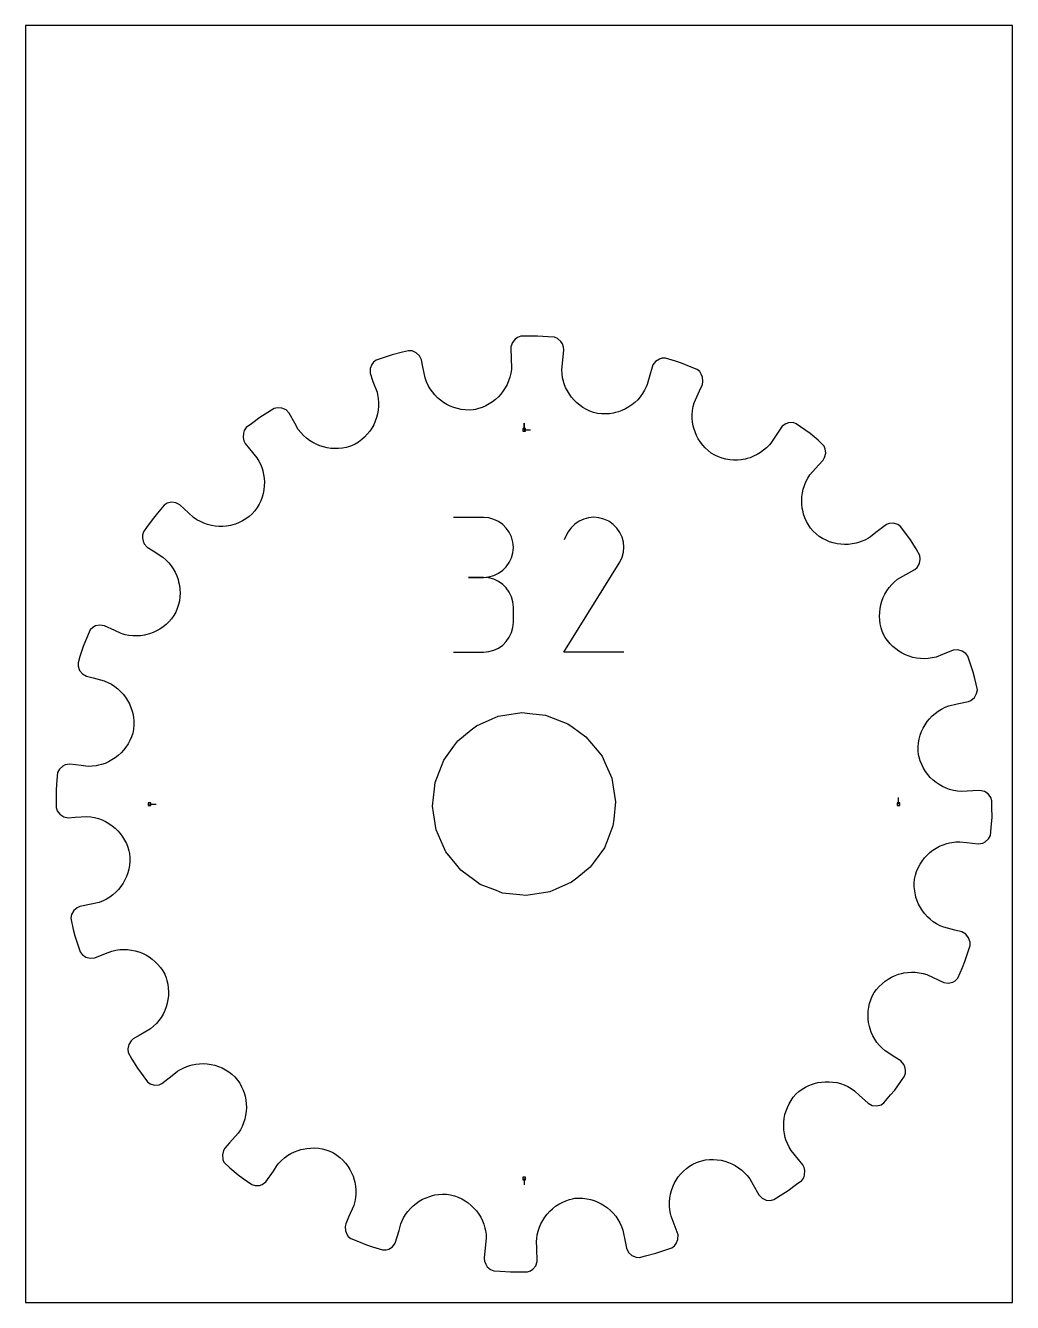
# Model space of a CAD drawing. Extents: x 0 to 216, y 0 to 279.
import ezdxf

# ---------------------------------------------------------------- set-up
doc = ezdxf.new("R2010")
doc.units = 0

msp = doc.modelspace()

# ---------------------------------------------------------------- linework, layer by layer
at = {"layer": 'annotation', "color": 1}
for p, q in [((109.051908, 190.959435), (109.051908, 192.388185)), ((109.051908, 190.959435), (109.051908, 192.388185)), ((109.051908, 192.388185), (109.051908, 190.959435)), ((109.051908, 190.959435), (110.480658, 190.959435)), ((100.167974, 171.760015), (93.619443, 171.760015)), ((101.345743, 171.654301), (100.167974, 171.760015)), ((102.453983, 171.349649), (101.345743, 171.654301)), ((103.474261, 170.864795), (102.453983, 171.349649)), ((104.388144, 170.218478), (103.474261, 170.864795)), ((121.087202, 170.932057), (120.156999, 170.290613)), ((122.103936, 171.400667), (121.087202, 170.932057)), ((123.182299, 171.689974), (122.103936, 171.400667)), ((124.297391, 171.793509), (123.182299, 171.689974)), ((125.424309, 171.704804), (124.297391, 171.793509)), ((126.538153, 171.417389), (125.424309, 171.704804)), ((127.61402, 170.924796), (126.538153, 171.417389)), ((128.576268, 170.241508), (127.61402, 170.924796)), ((127.61402, 170.924796), (127.61402, 170.924796)), ((105.177201, 169.429435), (104.388144, 170.218478)), ((105.822998, 168.516401), (105.177201, 169.429435)), ((106.307103, 167.498114), (105.822998, 168.516401)), ((118.655792, 168.5151), (117.795847, 166.865484)), ((119.338229, 169.482804), (118.655792, 168.5151)), ((120.156999, 170.290613), (119.338229, 169.482804)), ((129.380812, 169.421565), (128.576268, 170.241508)), ((130.020498, 168.490099), (129.380812, 169.421565)), ((130.488172, 167.472239), (130.020498, 168.490099)), ((106.611083, 166.393312), (106.307103, 167.498114)), ((106.716505, 165.220731), (106.611083, 166.393312)), ((106.611083, 164.042645), (106.716505, 165.220731)), ((106.716505, 165.220731), (106.716505, 165.220731)), ((130.77668, 166.393114), (130.488172, 167.472239)), ((130.878868, 165.277855), (130.77668, 166.393114)), ((130.787583, 164.151591), (130.878868, 165.277855)), ((105.822998, 161.912047), (106.307103, 162.933555)), ((106.307103, 162.933555), (106.611083, 164.042645)), ((129.995977, 161.966568), (130.495671, 163.039452)), ((130.495671, 163.039452), (130.787583, 164.151591)), ((102.453983, 159.073523), (103.474261, 159.558858)), ((103.474261, 159.558858), (104.388144, 160.206113)), ((104.388144, 160.206113), (105.177201, 160.996705)), ((105.177201, 160.996705), (105.822998, 161.912047)), ((117.777353, 142.30433), (129.879468, 161.787182)), ((129.879468, 161.787182), (129.893936, 161.805084)), ((129.879468, 161.787182), (129.879468, 161.787182)), ((129.893936, 161.805084), (129.90781, 161.823139)), ((129.90781, 161.823139), (129.921181, 161.841498)), ((129.921181, 161.841498), (129.934142, 161.860313)), ((129.934142, 161.860313), (129.946783, 161.879738)), ((129.946783, 161.879738), (129.959196, 161.899923)), ((129.959196, 161.899923), (129.971471, 161.921022)), ((129.971471, 161.921022), (129.983701, 161.943186)), ((129.983701, 161.943186), (129.995977, 161.966568)), ((129.995977, 161.966568), (129.995977, 161.966568)), ((100.167974, 158.662953), (96.889085, 158.662953)), ((96.889085, 158.662953), (100.167974, 158.662953)), ((100.167974, 158.662953), (101.345743, 158.768693)), ((101.345743, 158.557238), (100.167974, 158.662953)), ((100.167974, 158.662953), (100.167974, 158.662953)), ((101.345743, 158.768693), (102.453983, 159.073523)), ((102.453983, 158.252586), (101.345743, 158.557238)), ((103.474261, 157.767733), (102.453983, 158.252586)), ((104.388144, 157.121416), (103.474261, 157.767733)), ((105.177201, 156.332372), (104.388144, 157.121416)), ((105.822998, 155.419338), (105.177201, 156.332372)), ((106.307103, 154.401052), (105.822998, 155.419338)), ((106.611083, 153.29625), (106.307103, 154.401052)), ((106.716505, 152.123668), (106.611083, 153.29625)), ((106.716505, 148.844779), (106.716505, 152.123668)), ((106.716505, 152.123668), (106.716505, 152.123668)), ((106.611083, 147.671711), (106.716505, 148.844779)), ((105.177201, 144.635314), (105.822998, 145.548287)), ((105.822998, 145.548287), (106.307103, 146.56665)), ((106.307103, 146.56665), (106.611083, 147.671711)), ((101.345743, 142.411148), (102.453983, 142.715648)), ((102.453983, 142.715648), (103.474261, 143.200304)), ((103.474261, 143.200304), (104.388144, 143.846423)), ((104.388144, 143.846423), (105.177201, 144.635314)), ((93.619443, 142.305495), (100.167974, 142.305495)), ((100.167974, 142.305495), (101.345743, 142.411148)), ((100.167974, 142.305495), (100.167974, 142.305495)), ((130.874416, 142.30433), (117.777353, 142.30433)), ((27.144382, 109.051908), (28.573132, 109.051908)), ((190.959435, 109.051908), (190.959435, 110.480658)), ((109.051908, 27.144382), (109.051908, 25.715632))]:
    msp.add_line(p, q, dxfattribs=at)
at = {"layer": 'boundary', "color": 5}
for p, q in [((106.493787, 210.059867), (106.154411, 209.134298)), ((107.119128, 210.800409), (106.493787, 210.059867)), ((107.604493, 211.173586), (107.119128, 210.800409)), ((108.316122, 211.397854), (107.604493, 211.173586)), ((110.614113, 211.4218), (108.316122, 211.397854)), ((112.007266, 211.436317), (110.614113, 211.4218)), ((114.300054, 211.279825), (112.007266, 211.436317)), ((115.690053, 211.184952), (114.300054, 211.279825)), ((116.387554, 210.920202), (115.690053, 211.184952)), ((117.131107, 210.276567), (116.387554, 210.920202)), ((117.432242, 209.74404), (117.131107, 210.276567)), ((117.677189, 209.044874), (117.432242, 209.74404)), ((80.224227, 207.338126), (78.046094, 206.605562)), ((82.452976, 207.898116), (80.224227, 207.338126)), ((83.804152, 208.237609), (82.452976, 207.898116)), ((84.549344, 208.200872), (83.804152, 208.237609)), ((85.455806, 207.818905), (84.549344, 208.200872)), ((86.179901, 207.154709), (85.455806, 207.818905)), ((86.645235, 206.25765), (86.179901, 207.154709)), ((106.154411, 209.134298), (106.22769, 206.24578)), ((117.305355, 204.071623), (117.596877, 206.906667)), ((117.596877, 206.906667), (117.780093, 208.424134)), ((117.780093, 208.424134), (117.677189, 209.044874)), ((75.405743, 204.325459), (75.369003, 203.340384)), ((75.771828, 205.223074), (75.405743, 204.325459)), ((76.118312, 205.728022), (75.771828, 205.223074)), ((76.725604, 206.161447), (76.118312, 205.728022)), ((78.046094, 206.605562), (76.725604, 206.161447)), ((86.93989, 204.757845), (86.645235, 206.25765)), ((87.42592, 202.283934), (86.93989, 204.757845)), ((106.273539, 204.174707), (106.148215, 203.312614)), ((106.22769, 206.24578), (106.323076, 204.720204)), ((106.323076, 204.720204), (106.273539, 204.174707)), ((117.362053, 203.198886), (117.305355, 204.071623)), ((137.223297, 205.131171), (136.400492, 202.361504)), ((137.832054, 205.906495), (137.223297, 205.131171)), ((138.655942, 206.41799), (137.832054, 205.906495)), ((139.232808, 206.622774), (138.655942, 206.41799)), ((139.978733, 206.61607), (139.232808, 206.622774)), ((142.171707, 205.928763), (139.978733, 206.61607)), ((143.501194, 205.512085), (142.171707, 205.928763)), ((145.633445, 204.654799), (143.501194, 205.512085)), ((146.926119, 204.135072), (145.633445, 204.654799)), ((147.507544, 203.667504), (146.926119, 204.135072)), ((75.369003, 203.340384), (75.966206, 201.539226)), ((75.966206, 201.539226), (76.893435, 199.194721)), ((87.724566, 201.455901), (87.42592, 202.283934)), ((88.089232, 200.668622), (87.724566, 201.455901)), ((105.684851, 201.664503), (105.353247, 200.885803)), ((105.950936, 202.474713), (105.684851, 201.664503)), ((106.148215, 203.312614), (105.950936, 202.474713)), ((117.492627, 202.345402), (117.362053, 203.198886)), ((117.601724, 201.822147), (117.492627, 202.345402)), ((117.846497, 201.007576), (117.601724, 201.822147)), ((136.400492, 202.361504), (136.019756, 200.881051)), ((147.824134, 203.143583), (147.507544, 203.667504)), ((148.089806, 202.462377), (147.824134, 203.143583)), ((148.060645, 200.863343), (148.154525, 201.485483)), ((148.154525, 201.485483), (148.089806, 202.462377)), ((76.893435, 199.194721), (77.015002, 198.660583)), ((77.015002, 198.660583), (77.162037, 197.801885)), ((88.515598, 199.923697), (88.089232, 200.668622)), ((89.000158, 199.224561), (88.515598, 199.923697)), ((89.538986, 198.573365), (89.000158, 199.224561)), ((90.12785, 197.972416), (89.538986, 198.573365)), ((103.994987, 198.771334), (103.431738, 198.152535)), ((104.505149, 199.435677), (103.994987, 198.771334)), ((104.959044, 200.141872), (104.505149, 199.435677)), ((105.353247, 200.885803), (104.959044, 200.141872)), ((118.157486, 200.221479), (117.846497, 201.007576)), ((118.532056, 199.468344), (118.157486, 200.221479)), ((118.967004, 198.750674), (118.532056, 199.468344)), ((119.4599, 198.073614), (118.967004, 198.750674)), ((134.971812, 198.860368), (134.468419, 198.172064)), ((135.41845, 199.596403), (134.971812, 198.860368)), ((135.80411, 200.377545), (135.41845, 199.596403)), ((136.019756, 200.881051), (135.80411, 200.377545)), ((146.26396, 196.870339), (147.417397, 199.476665)), ((147.417397, 199.476665), (148.060645, 200.863343)), ((54.389967, 195.58113), (52.443101, 194.360045)), ((55.109992, 195.77677), (54.389967, 195.58113)), ((56.089866, 195.693421), (55.109992, 195.77677)), ((56.983635, 195.285447), (56.089866, 195.693421)), ((77.230596, 196.091322), (77.15587, 195.248064)), ((77.162037, 197.801885), (77.233203, 196.944066)), ((77.233203, 196.944066), (77.230596, 196.091322)), ((90.763228, 197.424411), (90.12785, 197.972416)), ((91.441083, 196.932293), (90.763228, 197.424411)), ((92.15788, 196.498775), (91.441083, 196.932293)), ((92.909261, 196.125478), (92.15788, 196.498775)), ((93.691575, 195.815903), (92.909261, 196.125478)), ((94.501037, 195.572138), (93.691575, 195.815903)), ((99.106529, 195.581938), (98.467962, 195.420097)), ((99.924542, 195.85697), (99.106529, 195.581938)), ((100.707756, 196.197979), (99.924542, 195.85697)), ((101.453101, 196.601504), (100.707756, 196.197979)), ((102.157592, 197.063953), (101.453101, 196.601504)), ((102.818294, 197.582263), (102.157592, 197.063953)), ((103.431738, 198.152535), (102.818294, 197.582263)), ((120.007099, 197.43914), (119.4599, 198.073614)), ((120.606576, 196.852169), (120.007099, 197.43914)), ((121.255047, 196.316021), (120.606576, 196.852169)), ((121.949462, 195.833881), (121.255047, 196.316021)), ((122.687233, 195.410206), (121.949462, 195.833881)), ((131.967479, 195.942927), (131.240424, 195.528255)), ((132.657804, 196.417022), (131.967479, 195.942927)), ((133.307463, 196.948127), (132.657804, 196.417022)), ((133.912328, 197.533936), (133.307463, 196.948127)), ((134.468419, 198.172064), (133.912328, 197.533936)), ((145.908581, 195.170673), (146.048132, 196.022752)), ((146.048132, 196.022752), (146.26396, 196.870339)), ((51.262817, 193.619764), (49.417792, 192.249637)), ((52.443101, 194.360045), (51.262817, 193.619764)), ((57.703574, 194.576059), (56.983635, 195.285447)), ((58.930382, 192.373318), (57.703574, 194.576059)), ((76.517579, 192.817808), (76.173207, 192.054988)), ((76.797535, 193.60701), (76.517579, 192.817808)), ((77.011027, 194.418489), (76.797535, 193.60701)), ((77.15587, 195.248064), (77.011027, 194.418489)), ((95.333662, 195.397105), (94.501037, 195.572138)), ((96.18587, 195.293528), (95.333662, 195.397105)), ((97.053169, 195.263094), (96.18587, 195.293528)), ((97.931842, 195.308602), (97.053169, 195.263094)), ((98.467962, 195.420097), (97.931842, 195.308602)), ((123.465423, 195.04811), (122.687233, 195.410206)), ((124.281137, 194.751484), (123.465423, 195.04811)), ((125.131199, 194.523565), (124.281137, 194.751484)), ((126.005058, 194.427176), (125.131199, 194.523565)), ((126.872354, 194.408158), (126.005058, 194.427176)), ((127.728247, 194.463069), (126.872354, 194.408158)), ((128.569029, 194.590141), (127.728247, 194.463069)), ((129.08059, 194.71268), (128.569029, 194.590141)), ((129.6922, 194.886665), (129.08059, 194.71268)), ((130.48067, 195.175374), (129.6922, 194.886665)), ((131.240424, 195.528255), (130.48067, 195.175374)), ((145.843781, 194.31874), (145.908581, 195.170673)), ((145.852038, 193.471107), (145.843781, 194.31874)), ((145.931485, 192.631652), (145.852038, 193.471107)), ((47.682112, 190.232182), (47.61136, 189.265338)), ((47.85525, 190.819445), (47.682112, 190.232182)), ((48.299248, 191.418999), (47.85525, 190.819445)), ((49.417792, 192.249637), (48.299248, 191.418999)), ((59.674132, 191.03791), (58.930382, 192.373318)), ((60.214079, 190.342969), (59.674132, 191.03791)), ((60.804286, 189.706601), (60.214079, 190.342969)), ((75.297759, 190.625987), (74.770722, 189.968257)), ((75.766052, 191.322912), (75.297759, 190.625987)), ((76.173207, 192.054988), (75.766052, 191.322912)), ((146.08059, 191.805015), (145.931485, 192.631652)), ((146.200151, 191.296406), (146.08059, 191.805015)), ((146.459647, 190.500415), (146.200151, 191.296406)), ((146.784344, 189.728123), (146.459647, 190.500415)), ((165.534646, 191.723339), (163.896118, 189.34332)), ((166.353289, 192.272735), (165.534646, 191.723339)), ((166.923699, 192.494306), (166.353289, 192.272735)), ((167.906655, 192.520868), (166.923699, 192.494306)), ((168.614142, 192.284138), (167.906655, 192.520868)), ((170.487326, 190.952744), (168.614142, 192.284138)), ((171.622941, 190.145588), (170.487326, 190.952744)), ((173.385874, 188.671278), (171.622941, 190.145588)), ((47.61136, 189.265338), (47.782866, 188.544631)), ((47.782866, 188.544631), (48.031551, 187.96665)), ((48.031551, 187.96665), (49.005386, 186.78855)), ((61.43959, 189.130487), (60.804286, 189.706601)), ((62.116419, 188.615049), (61.43959, 189.130487)), ((62.830319, 188.161894), (62.116419, 188.615049)), ((63.575996, 187.772464), (62.830319, 188.161894)), ((64.349559, 187.447972), (63.575996, 187.772464)), ((65.146261, 187.189493), (64.349559, 187.447972)), ((70.684865, 187.245315), (70.165423, 187.09639)), ((71.309972, 187.454562), (70.684865, 187.245315)), ((72.109719, 187.81545), (71.309972, 187.454562)), ((72.853895, 188.273526), (72.109719, 187.81545)), ((73.546882, 188.787748), (72.853895, 188.273526)), ((74.186622, 189.354007), (73.546882, 188.787748)), ((74.770722, 189.968257), (74.186622, 189.354007)), ((147.172794, 188.984145), (146.784344, 189.728123)), ((147.624015, 188.274311), (147.172794, 188.984145)), ((148.135382, 187.60085), (147.624015, 188.274311)), ((148.706239, 186.970191), (148.135382, 187.60085)), ((162.716008, 187.640966), (162.107858, 187.017282)), ((163.076547, 188.05299), (162.716008, 187.640966)), ((163.896118, 189.34332), (163.076547, 188.05299)), ((174.708998, 187.388915), (173.385874, 188.671278)), ((174.947615, 186.791971), (174.708998, 187.388915)), ((49.005386, 186.78855), (50.611716, 184.845287)), ((50.611716, 184.845287), (51.062288, 184.089799)), ((65.962164, 186.998192), (65.146261, 187.189493)), ((66.79205, 186.875624), (65.962164, 186.998192)), ((67.631921, 186.82283), (66.79205, 186.875624)), ((68.477194, 186.841175), (67.631921, 186.82283)), ((69.323213, 186.931912), (68.477194, 186.841175)), ((70.165423, 187.09639), (69.323213, 186.931912)), ((149.334271, 186.385111), (148.706239, 186.970191)), ((150.018275, 185.850843), (149.334271, 186.385111)), ((150.756308, 185.371492), (150.018275, 185.850843)), ((151.558063, 185.010226), (150.756308, 185.371492)), ((152.37652, 184.723508), (151.558063, 185.010226)), ((153.207592, 184.511286), (152.37652, 184.723508)), ((154.04656, 184.372344), (153.207592, 184.511286)), ((157.390912, 184.528789), (156.565679, 184.384857)), ((157.895359, 184.660904), (157.390912, 184.528789)), ((158.499824, 184.846544), (157.895359, 184.660904)), ((159.281884, 185.151023), (158.499824, 184.846544)), ((160.038135, 185.521239), (159.281884, 185.151023)), ((160.764291, 185.956384), (160.038135, 185.521239)), ((161.455689, 186.455298), (160.764291, 185.956384)), ((162.107858, 187.017282), (161.455689, 186.455298)), ((174.522765, 184.315602), (174.80409, 184.877941)), ((174.80409, 184.877941), (175.044507, 185.827122)), ((175.044507, 185.827122), (174.947615, 186.791971)), ((51.062288, 184.089799), (51.440379, 183.308875)), ((51.440379, 183.308875), (51.746197, 182.50704)), ((51.746197, 182.50704), (51.891815, 181.997834)), ((51.891815, 181.997834), (52.081116, 181.172846)), ((154.889092, 184.305998), (154.04656, 184.372344)), ((155.730328, 184.310351), (154.889092, 184.305998)), ((156.565679, 184.384857), (155.730328, 184.310351)), ((171.580173, 181.073172), (173.482504, 183.195532)), ((173.482504, 183.195532), (174.522765, 184.315602)), ((52.081116, 181.172846), (52.199348, 180.339259)), ((52.199348, 180.339259), (52.247343, 179.501377)), ((52.247343, 179.501377), (52.224968, 178.664334)), ((170.39194, 178.776103), (170.71701, 179.566507)), ((170.71701, 179.566507), (171.11306, 180.33383)), ((171.11306, 180.33383), (171.580173, 181.073172)), ((51.741946, 176.202962), (51.444095, 175.414421)), ((51.97206, 177.010393), (51.741946, 176.202962)), ((52.133141, 177.832437), (51.97206, 177.010393)), ((52.224968, 178.664334), (52.133141, 177.832437)), ((169.797193, 175.47552), (169.840368, 176.312182)), ((169.840368, 176.312182), (169.95371, 177.144182)), ((169.95371, 177.144182), (170.137583, 177.967222)), ((170.137583, 177.967222), (170.39194, 178.776103)), ((30.326337, 174.454649), (28.852027, 172.691716)), ((30.950468, 174.863197), (30.326337, 174.454649)), ((31.907935, 175.086862), (30.950468, 174.863197)), ((32.884959, 174.974642), (31.907935, 175.086862)), ((33.788215, 174.522765), (32.884959, 174.974642)), ((35.635758, 172.806865), (33.788215, 174.522765)), ((50.644786, 173.913653), (50.144629, 173.210423)), ((51.078136, 174.64983), (50.644786, 173.913653)), ((51.444095, 175.414421), (51.078136, 174.64983)), ((169.82389, 174.638908), (169.797193, 175.47552)), ((169.92039, 173.806953), (169.82389, 174.638908)), ((170.086633, 172.984542), (169.92039, 173.806953)), ((27.958229, 171.622941), (26.626834, 169.749757)), ((28.852027, 172.691716), (27.958229, 171.622941)), ((36.755828, 171.766603), (35.635758, 172.806865)), ((37.483951, 171.272658), (36.755828, 171.766603)), ((38.241798, 170.849803), (37.483951, 171.272658)), ((39.024753, 170.497968), (38.241798, 170.849803)), ((39.827445, 170.217047), (39.024753, 170.497968)), ((46.717461, 170.627046), (45.927517, 170.322323)), ((47.484298, 171.000698), (46.717461, 170.627046)), ((48.223306, 171.44316), (47.484298, 171.000698)), ((48.92924, 171.954407), (48.223306, 171.44316)), ((49.578129, 172.54482), (48.92924, 171.954407)), ((50.144629, 173.210423), (49.578129, 172.54482)), ((170.217152, 172.477525), (170.086633, 172.984542)), ((170.495802, 171.679431), (170.217152, 172.477525)), ((170.843532, 170.902931), (170.495802, 171.679431)), ((171.259943, 170.152032), (170.843532, 170.902931)), ((188.895032, 170.471716), (188.31705, 170.223031)), ((189.876155, 170.526669), (188.895032, 170.471716)), ((190.819445, 170.248567), (189.876155, 170.526669)), ((25.819678, 168.614142), (25.582949, 167.906655)), ((25.582949, 167.906655), (25.599486, 167.294698)), ((26.626834, 169.749757), (25.819678, 168.614142)), ((40.646533, 170.006509), (39.827445, 170.217047)), ((41.476092, 169.866621), (40.646533, 170.006509)), ((42.312118, 169.797065), (41.476092, 169.866621)), ((43.14983, 169.797405), (42.312118, 169.797065)), ((43.984626, 169.867576), (43.14983, 169.797405)), ((44.811897, 170.007507), (43.984626, 169.867576)), ((45.318913, 170.138025), (44.811897, 170.007507)), ((45.927517, 170.322323), (45.318913, 170.138025)), ((171.745375, 169.432641), (171.259943, 170.152032)), ((172.299203, 168.748902), (171.745375, 169.432641)), ((172.949963, 168.157497), (172.299203, 168.748902)), ((173.640049, 167.632079), (172.949963, 168.157497)), ((186.023387, 168.465936), (184.845287, 167.492101)), ((188.31705, 170.223031), (186.023387, 168.465936)), ((191.419, 169.804569), (190.819445, 170.248567)), ((192.789126, 167.959544), (191.419, 169.804569)), ((193.619764, 166.841), (192.789126, 167.959544)), ((25.599486, 167.294698), (25.743838, 166.577889)), ((25.743838, 166.577889), (25.965408, 166.007478)), ((25.965408, 166.007478), (26.632114, 165.247991)), ((26.632114, 165.247991), (27.922443, 164.42842)), ((174.364959, 167.17359), (173.640049, 167.632079)), ((175.119719, 166.781706), (174.364959, 167.17359)), ((175.900526, 166.458511), (175.119719, 166.781706)), ((176.701825, 166.202464), (175.900526, 166.458511)), ((177.519372, 166.015127), (176.701825, 166.202464)), ((178.348833, 165.897355), (177.519372, 166.015127)), ((179.184749, 165.848324), (178.348833, 165.897355)), ((180.023652, 165.869919), (179.184749, 165.848324)), ((180.85985, 165.961457), (180.023652, 165.869919)), ((181.689129, 166.123722), (180.85985, 165.961457)), ((182.198335, 166.269339), (181.689129, 166.123722)), ((182.809677, 166.473045), (182.198335, 166.269339)), ((183.60362, 166.806141), (182.809677, 166.473045)), ((184.374944, 167.211589), (183.60362, 166.806141)), ((184.845287, 167.492101), (184.374944, 167.211589)), ((194.840849, 164.894134), (193.619764, 166.841)), ((195.654971, 163.44209), (194.840849, 164.894134)), ((27.922443, 164.42842), (30.050827, 163.076547)), ((30.050827, 163.076547), (30.71264, 162.497432)), ((30.71264, 162.497432), (31.313208, 161.871679)), ((195.539439, 161.676614), (195.745312, 162.623989)), ((195.745312, 162.623989), (195.654971, 163.44209)), ((31.313208, 161.871679), (31.851801, 161.203495)), ((31.851801, 161.203495), (32.32666, 160.498024)), ((32.32666, 160.498024), (32.737727, 159.759327)), ((32.737727, 159.759327), (33.083177, 158.992435)), ((190.775618, 158.225892), (193.240651, 159.656493)), ((193.240651, 159.656493), (194.576059, 160.400243)), ((194.576059, 160.400243), (195.017702, 160.848454)), ((195.017702, 160.848454), (195.539439, 161.676614)), ((33.083177, 158.992435), (33.362818, 158.201179)), ((33.362818, 158.201179), (33.494933, 157.696732)), ((33.494933, 157.696732), (33.664635, 156.877148)), ((33.664635, 156.877148), (33.765345, 156.045616)), ((188.935945, 156.40877), (189.489158, 157.059748)), ((189.489158, 157.059748), (190.102784, 157.666975)), ((190.102784, 157.666975), (190.775618, 158.225892)), ((33.756514, 154.364558), (33.644972, 153.524245)), ((33.796176, 155.206601), (33.756514, 154.364558)), ((33.765345, 156.045616), (33.796176, 155.206601)), ((187.350414, 153.453557), (187.649991, 154.235854)), ((187.649991, 154.235854), (188.014911, 154.992056)), ((188.014911, 154.992056), (188.444015, 155.717949)), ((188.444015, 155.717949), (188.935945, 156.40877)), ((32.868678, 151.058916), (32.433896, 150.296832)), ((33.201807, 151.866974), (32.868678, 151.058916)), ((33.460408, 152.690193), (33.201807, 151.866974)), ((33.644972, 153.524245), (33.460408, 152.690193)), ((186.829754, 150.152863), (186.855698, 150.994773)), ((186.855698, 150.994773), (186.951931, 151.828428)), ((186.951931, 151.828428), (187.11729, 152.649608)), ((187.11729, 152.649608), (187.350414, 153.453557)), ((16.241163, 148.211439), (15.277859, 148.016066)), ((17.240474, 148.060645), (16.241163, 148.211439)), ((30.740998, 148.350841), (30.083691, 147.817021)), ((31.354454, 148.943278), (30.740998, 148.350841)), ((31.920355, 149.592435), (31.354454, 148.943278)), ((32.433896, 150.296832), (31.920355, 149.592435)), ((186.875422, 149.307308), (186.829754, 150.152863)), ((186.993991, 148.462727), (186.875422, 149.307308)), ((187.186676, 147.623483), (186.993991, 148.462727)), ((14.14522, 147.145567), (13.11146, 144.793868)), ((14.753939, 147.699476), (14.14522, 147.145567)), ((15.277859, 148.016066), (14.753939, 147.699476)), ((19.527782, 146.999615), (17.240474, 148.060645)), ((20.91446, 146.356367), (19.527782, 146.999615)), ((21.759694, 146.111535), (20.91446, 146.356367)), ((22.611164, 145.943549), (21.759694, 146.111535)), ((23.464246, 145.850902), (22.611164, 145.943549)), ((24.314283, 145.832034), (23.464246, 145.850902)), ((25.157949, 145.885034), (24.314283, 145.832034)), ((25.990459, 146.008105), (25.157949, 145.885034)), ((26.499067, 146.127667), (25.990459, 146.008105)), ((27.107842, 146.298093), (26.499067, 146.127667)), ((27.894889, 146.582198), (27.107842, 146.298093)), ((28.656494, 146.930958), (27.894889, 146.582198)), ((29.387585, 147.3431), (28.656494, 146.930958)), ((30.083691, 147.817021), (29.387585, 147.3431)), ((187.335602, 147.104041), (187.186676, 147.623483)), ((187.650787, 146.28218), (187.335602, 147.104041)), ((188.087059, 145.51891), (187.650787, 146.28218)), ((188.581103, 144.806228), (188.087059, 145.51891)), ((12.591732, 143.501194), (11.904426, 141.308221)), ((13.11146, 144.793868), (12.591732, 143.501194)), ((189.128608, 144.145729), (188.581103, 144.806228)), ((189.725799, 143.54023), (189.128608, 144.145729)), ((190.368189, 142.991429), (189.725799, 143.54023)), ((191.051223, 142.50029), (190.368189, 142.991429)), ((191.771059, 142.069681), (191.051223, 142.50029)), ((202.960579, 142.699741), (200.616074, 141.772513)), ((203.966868, 142.792666), (202.960579, 142.699741)), ((204.916951, 142.542044), (203.966868, 142.792666)), ((205.728022, 141.985505), (204.916951, 142.542044)), ((11.487747, 139.978734), (11.481042, 139.232808)), ((11.904426, 141.308221), (11.487747, 139.978734)), ((192.523326, 141.701214), (191.771059, 142.069681)), ((193.303555, 141.396587), (192.523326, 141.701214)), ((194.107555, 141.157325), (193.303555, 141.396587)), ((194.931371, 140.98634), (194.107555, 141.157325)), ((195.770446, 140.884618), (194.931371, 140.98634)), ((196.620602, 140.854422), (195.770446, 140.884618)), ((197.477615, 140.897321), (196.620602, 140.854422)), ((198.336763, 141.015115), (197.477615, 140.897321)), ((199.19472, 141.210382), (198.336763, 141.015115)), ((200.616074, 141.772513), (199.19472, 141.210382)), ((206.161447, 141.378212), (205.728022, 141.985505)), ((206.89401, 139.20008), (206.161447, 141.378212)), ((11.481042, 139.232808), (11.809977, 138.306217)), ((11.809977, 138.306217), (12.432149, 137.544593)), ((12.432149, 137.544593), (13.300322, 137.028512)), ((13.300322, 137.028512), (14.780775, 136.647776)), ((207.338126, 137.87959), (206.89401, 139.20008)), ((207.677619, 136.528414), (207.338126, 137.87959)), ((14.780775, 136.647776), (17.222766, 136.019756)), ((17.222766, 136.019756), (18.031522, 135.673375)), ((18.031522, 135.673375), (18.795922, 135.263902)), ((18.795922, 135.263902), (19.514762, 134.794733)), ((19.514762, 134.794733), (20.184552, 134.270592)), ((20.184552, 134.270592), (20.803485, 133.695131)), ((208.223744, 134.018406), (207.677619, 136.528414)), ((20.803485, 133.695131), (21.369214, 133.072441)), ((21.369214, 133.072441), (21.879327, 132.406431)), ((21.879327, 132.406431), (22.331586, 131.701365)), ((22.331586, 131.701365), (22.723471, 130.960979)), ((203.783739, 130.972552), (206.25765, 131.458581)), ((206.25765, 131.458581), (206.816131, 131.748284)), ((206.816131, 131.748284), (207.568217, 132.374714)), ((207.568217, 132.374714), (208.056706, 133.212345)), ((208.056706, 133.212345), (208.223744, 134.018406)), ((22.723471, 130.960979), (23.052707, 130.189483)), ((23.052707, 130.189483), (23.316847, 129.390723)), ((23.316847, 129.390723), (23.439386, 128.879162)), ((23.439386, 128.879162), (23.592786, 128.045585)), ((198.346548, 128.342575), (198.978779, 128.900289)), ((198.978779, 128.900289), (199.659821, 129.40533)), ((199.659821, 129.40533), (200.387464, 129.85366)), ((200.387464, 129.85366), (201.158757, 130.241614)), ((201.158757, 130.241614), (201.971409, 130.565179)), ((201.971409, 130.565179), (203.783739, 130.972552)), ((23.592786, 128.045585), (23.674933, 127.195395)), ((23.683819, 126.332403), (23.616632, 125.461021)), ((23.674933, 127.195395), (23.683819, 126.332403)), ((196.357881, 125.662342), (196.76867, 126.392193)), ((196.76867, 126.392193), (197.23867, 127.084745)), ((197.23867, 127.084745), (197.765581, 127.736155)), ((197.765581, 127.736155), (198.346548, 128.342575)), ((22.830277, 122.980946), (22.429844, 122.22792)), ((23.167662, 123.773299), (22.830277, 122.980946)), ((23.438357, 124.601977), (23.167662, 123.773299)), ((23.616632, 125.461021), (23.438357, 124.601977)), ((195.358012, 122.448505), (195.506075, 123.288521)), ((195.506075, 123.288521), (195.723898, 124.106726)), ((195.723898, 124.106726), (196.008635, 124.899286)), ((196.008635, 124.899286), (196.357881, 125.662342)), ((20.886218, 120.233361), (20.269674, 119.66643)), ((21.454006, 120.85133), (20.886218, 120.233361)), ((21.96977, 121.517141), (21.454006, 120.85133)), ((22.429844, 122.22792), (21.96977, 121.517141)), ((195.28027, 120.719009), (195.282041, 121.590601)), ((195.376196, 119.846953), (195.28027, 120.719009)), ((195.282041, 121.590601), (195.358012, 122.448505)), ((8.682621, 117.614804), (8.150093, 117.313669)), ((9.679682, 117.780093), (8.682621, 117.614804)), ((12.182727, 117.47788), (9.679682, 117.780093)), ((13.700195, 117.294664), (12.182727, 117.47788)), ((15.441193, 117.426487), (14.579824, 117.32299)), ((15.964448, 117.535584), (15.441193, 117.426487)), ((16.589114, 117.694109), (15.964448, 117.535584)), ((17.392938, 117.963874), (16.589114, 117.694109)), ((18.166595, 118.298861), (17.392938, 117.963874)), ((18.906344, 118.696219), (18.166595, 118.298861)), ((19.608687, 119.153038), (18.906344, 118.696219)), ((20.269674, 119.66643), (19.608687, 119.153038)), ((195.487691, 119.310833), (195.376196, 119.846953)), ((195.737397, 118.4801), (195.487691, 119.310833)), ((196.054203, 117.683067), (195.737397, 118.4801)), ((196.435134, 116.922646), (196.054203, 117.683067)), ((7.01879, 115.953312), (6.762373, 113.397265)), ((7.426542, 116.668194), (7.01879, 115.953312)), ((8.150093, 117.313669), (7.426542, 116.668194)), ((14.579824, 117.32299), (13.700195, 117.294664)), ((196.875929, 116.202169), (196.435134, 116.922646)), ((197.374097, 115.524049), (196.875929, 116.202169)), ((197.92563, 114.892075), (197.374097, 115.524049)), ((198.526812, 114.309198), (197.92563, 114.892075)), ((6.762373, 113.397265), (6.6675, 112.007266)), ((6.6675, 112.007266), (6.691446, 109.709275)), ((199.174671, 113.778325), (198.526812, 114.309198)), ((199.866204, 113.302324), (199.174671, 113.778325)), ((200.596582, 112.884894), (199.866204, 113.302324)), ((201.362871, 112.529005), (200.596582, 112.884894)), ((202.162041, 112.237458), (201.362871, 112.529005)), ((202.990462, 112.013372), (202.162041, 112.237458)), ((203.844, 111.86031), (202.990462, 112.013372)), ((204.720204, 111.78074), (203.844, 111.86031)), ((207.236624, 111.938078), (204.720204, 111.78074)), ((208.762199, 112.033464), (207.236624, 111.938078)), ((209.74807, 111.810752), (208.762199, 112.033464)), ((210.574172, 111.278941), (209.74807, 111.810752)), ((6.691446, 109.709275), (6.705963, 108.316122)), ((211.173586, 110.499323), (210.574172, 111.278941)), ((211.397854, 109.787695), (211.173586, 110.499323)), ((211.412371, 108.394542), (211.397854, 109.787695)), ((6.705963, 108.316122), (6.930231, 107.604494)), ((6.930231, 107.604494), (7.529645, 106.824876)), ((7.529645, 106.824876), (8.355746, 106.293065)), ((8.355746, 106.293065), (9.341617, 106.070352)), ((10.867193, 106.165738), (13.383613, 106.323076)), ((13.383613, 106.323076), (14.259817, 106.243507)), ((14.259817, 106.243507), (15.113355, 106.090445)), ((211.436317, 106.096551), (211.412371, 108.394542)), ((9.341617, 106.070352), (10.867193, 106.165738)), ((15.113355, 106.090445), (15.941776, 105.866359)), ((15.941776, 105.866359), (16.740946, 105.574812)), ((16.740946, 105.574812), (17.507235, 105.218923)), ((17.507235, 105.218923), (18.237612, 104.801492)), ((18.237612, 104.801492), (18.929146, 104.325491)), ((18.929146, 104.325491), (19.577005, 103.794619)), ((19.577005, 103.794619), (20.178187, 103.211741)), ((211.085027, 102.150505), (211.341444, 104.706551)), ((211.341444, 104.706551), (211.436317, 106.096551)), ((20.178187, 103.211741), (20.72972, 102.579768)), ((20.72972, 102.579768), (21.227888, 101.901648)), ((21.227888, 101.901648), (21.668683, 101.18117)), ((21.668683, 101.18117), (22.049613, 100.42075)), ((202.139369, 100.568233), (202.662624, 100.67733)), ((202.662624, 100.67733), (203.523993, 100.780827)), ((203.523993, 100.780827), (204.403622, 100.809153)), ((204.403622, 100.809153), (205.92109, 100.625937)), ((205.92109, 100.625937), (208.424135, 100.323724)), ((209.421196, 100.489013), (209.953723, 100.790148)), ((209.953723, 100.790148), (210.677274, 101.435623)), ((210.677274, 101.435623), (211.085027, 102.150505)), ((22.049613, 100.42075), (22.36642, 99.623717)), ((22.36642, 99.623717), (22.616126, 98.792984)), ((22.616126, 98.792984), (22.727621, 98.256864)), ((22.727621, 98.256864), (22.823547, 97.384808)), ((196.64981, 97.252487), (197.217599, 97.870456)), ((197.217599, 97.870456), (197.834143, 98.437387)), ((197.834143, 98.437387), (198.49513, 98.950778)), ((198.49513, 98.950778), (199.197473, 99.407598)), ((199.197473, 99.407598), (199.937222, 99.804956)), ((199.937222, 99.804956), (200.710878, 100.139943)), ((200.710878, 100.139943), (201.514702, 100.409708)), ((201.514702, 100.409708), (202.139369, 100.568233)), ((208.424135, 100.323724), (209.421196, 100.489013)), ((22.745805, 95.655312), (22.597742, 94.815296)), ((22.821776, 96.513216), (22.745805, 95.655312)), ((22.823547, 97.384808), (22.821776, 96.513216)), ((194.936155, 94.330517), (195.27354, 95.12287)), ((195.27354, 95.12287), (195.673973, 95.875897)), ((195.673973, 95.875897), (196.134047, 96.586675)), ((196.134047, 96.586675), (196.64981, 97.252487)), ((21.745936, 92.441474), (21.335147, 91.711624)), ((22.095182, 93.20453), (21.745936, 92.441474)), ((22.379918, 93.997091), (22.095182, 93.20453)), ((22.597742, 94.815296), (22.379918, 93.997091)), ((194.419998, 91.771414), (194.487185, 92.642796)), ((194.487185, 92.642796), (194.66546, 93.50184)), ((194.66546, 93.50184), (194.936155, 94.330517)), ((19.757269, 89.761241), (19.125038, 89.203528)), ((20.338236, 90.367661), (19.757269, 89.761241)), ((20.865147, 91.019071), (20.338236, 90.367661)), ((21.335147, 91.711624), (20.865147, 91.019071)), ((194.428883, 90.908422), (194.419998, 91.771414)), ((194.51103, 90.058232), (194.428883, 90.908422)), ((194.66443, 89.224655), (194.51103, 90.058232)), ((11.846168, 86.645235), (11.287686, 86.355533)), ((14.320078, 87.131265), (11.846168, 86.645235)), ((16.132408, 87.538638), (14.320078, 87.131265)), ((16.945059, 87.862202), (16.132408, 87.538638)), ((17.716353, 88.250156), (16.945059, 87.862202)), ((18.443996, 88.698486), (17.716353, 88.250156)), ((19.125038, 89.203528), (18.443996, 88.698486)), ((194.78697, 88.713094), (194.66443, 89.224655)), ((195.05111, 87.914333), (194.78697, 88.713094)), ((195.380346, 87.142838), (195.05111, 87.914333)), ((195.772231, 86.402452), (195.380346, 87.142838)), ((10.047111, 84.891471), (9.880073, 84.085411)), ((9.880073, 84.085411), (10.426198, 81.575403)), ((10.5356, 85.729102), (10.047111, 84.891471)), ((11.287686, 86.355533), (10.5356, 85.729102)), ((196.224489, 85.697385), (195.772231, 86.402452)), ((196.734603, 85.031376), (196.224489, 85.697385)), ((197.300332, 84.408686), (196.734603, 85.031376)), ((197.919265, 83.833225), (197.300332, 84.408686)), ((198.589055, 83.309084), (197.919265, 83.833225)), ((10.426198, 81.575403), (10.765691, 80.224227)), ((199.307895, 82.839915), (198.589055, 83.309084)), ((200.072294, 82.430442), (199.307895, 82.839915)), ((200.881051, 82.08406), (200.072294, 82.430442)), ((203.323042, 81.456041), (200.881051, 82.08406)), ((204.803495, 81.075305), (203.323042, 81.456041)), ((205.671668, 80.559224), (204.803495, 81.075305)), ((10.765691, 80.224227), (11.209806, 78.903737)), ((11.209806, 78.903737), (11.942369, 76.725604)), ((206.29384, 79.797599), (205.671668, 80.559224)), ((206.622774, 78.871009), (206.29384, 79.797599)), ((206.61607, 78.125083), (206.622774, 78.871009)), ((11.942369, 76.725604), (12.375795, 76.118312)), ((12.375795, 76.118312), (13.186866, 75.561773)), ((13.186866, 75.561773), (14.136949, 75.311151)), ((15.143238, 75.404075), (17.487743, 76.331304)), ((17.487743, 76.331304), (18.909097, 76.893435)), ((18.909097, 76.893435), (19.767054, 77.088701)), ((19.767054, 77.088701), (20.626202, 77.206496)), ((20.626202, 77.206496), (21.483215, 77.249395)), ((21.483215, 77.249395), (22.333371, 77.219199)), ((22.333371, 77.219199), (23.172446, 77.117477)), ((23.172446, 77.117477), (23.996262, 76.946492)), ((23.996262, 76.946492), (24.800262, 76.70723)), ((24.800262, 76.70723), (25.580491, 76.402603)), ((25.580491, 76.402603), (26.332758, 76.034136)), ((26.332758, 76.034136), (27.052594, 75.603526)), ((27.052594, 75.603526), (27.735628, 75.112388)), ((205.512085, 74.602622), (206.199391, 76.795596)), ((206.199391, 76.795596), (206.61607, 78.125083)), ((14.136949, 75.311151), (15.143238, 75.404075)), ((27.735628, 75.112388), (28.378017, 74.563587)), ((28.378017, 74.563587), (28.975209, 73.958088)), ((28.975209, 73.958088), (29.522714, 73.297589)), ((29.522714, 73.297589), (30.016758, 72.584907)), ((203.958597, 70.95825), (204.992357, 73.309948)), ((204.992357, 73.309948), (205.512085, 74.602622)), ((30.016758, 72.584907), (30.45303, 71.821637)), ((30.45303, 71.821637), (30.768215, 70.999776)), ((30.768215, 70.999776), (30.917141, 70.480334)), ((30.917141, 70.480334), (31.109826, 69.64109)), ((187.362819, 69.752976), (188.020126, 70.286796)), ((188.020126, 70.286796), (188.716232, 70.760717)), ((188.716232, 70.760717), (189.447323, 71.172859)), ((189.447323, 71.172859), (190.208928, 71.521619)), ((190.208928, 71.521619), (190.995974, 71.805723)), ((190.995974, 71.805723), (191.60475, 71.97615)), ((191.60475, 71.97615), (192.113358, 72.095712)), ((192.113358, 72.095712), (192.945868, 72.218783)), ((192.945868, 72.218783), (193.789533, 72.271783)), ((193.789533, 72.271783), (194.639571, 72.252914)), ((194.639571, 72.252914), (195.492653, 72.160268)), ((195.492653, 72.160268), (196.344123, 71.992281)), ((196.344123, 71.992281), (197.189357, 71.747449)), ((197.189357, 71.747449), (198.576034, 71.104202)), ((198.576034, 71.104202), (200.863343, 70.043172)), ((200.863343, 70.043172), (201.862654, 69.892377)), ((201.862654, 69.892377), (202.825957, 70.087751)), ((202.825957, 70.087751), (203.349878, 70.40434)), ((203.349878, 70.40434), (203.958597, 70.95825)), ((31.109826, 69.64109), (31.228394, 68.796508)), ((31.248119, 67.109043), (31.151886, 66.275389)), ((31.228394, 68.796508), (31.274063, 67.950953)), ((31.274063, 67.950953), (31.248119, 67.109043)), ((185.235139, 67.044901), (185.669921, 67.806985)), ((185.669921, 67.806985), (186.183461, 68.511381)), ((186.183461, 68.511381), (186.749363, 69.160539)), ((186.749363, 69.160539), (187.362819, 69.752976)), ((30.753403, 64.65026), (30.453826, 63.867963)), ((30.986527, 65.454209), (30.753403, 64.65026)), ((31.151886, 66.275389), (30.986527, 65.454209)), ((184.347303, 63.739259), (184.458845, 64.579572)), ((184.458845, 64.579572), (184.643409, 65.413624)), ((184.643409, 65.413624), (184.90201, 66.236842)), ((184.90201, 66.236842), (185.235139, 67.044901)), ((29.167872, 61.695047), (28.614659, 61.044069)), ((29.659802, 62.385867), (29.167872, 61.695047)), ((30.088906, 63.111761), (29.659802, 62.385867)), ((30.453826, 63.867963), (30.088906, 63.111761)), ((184.307641, 62.897216), (184.347303, 63.739259)), ((184.338472, 62.058201), (184.307641, 62.897216)), ((184.439182, 61.226669), (184.338472, 62.058201)), ((27.328199, 59.877925), (24.863166, 58.447324)), ((28.001033, 60.436842), (27.328199, 59.877925)), ((28.614659, 61.044069), (28.001033, 60.436842)), ((184.608884, 60.407084), (184.439182, 61.226669)), ((184.740999, 59.902637), (184.608884, 60.407084)), ((185.02064, 59.111382), (184.740999, 59.902637)), ((185.36609, 58.34449), (185.02064, 59.111382)), ((22.564378, 56.427203), (22.358505, 55.479827)), ((23.086115, 57.255363), (22.564378, 56.427203)), ((23.527758, 57.703574), (23.086115, 57.255363)), ((24.863166, 58.447324), (23.527758, 57.703574)), ((185.777157, 57.605793), (185.36609, 58.34449)), ((186.252016, 56.900321), (185.777157, 57.605793)), ((186.790609, 56.232137), (186.252016, 56.900321)), ((187.391177, 55.606385), (186.790609, 56.232137)), ((22.358505, 55.479827), (22.448846, 54.661727)), ((22.448846, 54.661727), (23.262968, 53.209683)), ((23.262968, 53.209683), (24.484053, 51.262817)), ((188.05299, 55.02727), (187.391177, 55.606385)), ((190.181374, 53.675396), (188.05299, 55.02727)), ((191.471703, 52.855825), (190.181374, 53.675396)), ((24.484053, 51.262817), (25.314691, 50.144273)), ((32.08043, 49.637881), (33.25853, 50.611716)), ((33.25853, 50.611716), (33.728873, 50.892228)), ((33.728873, 50.892228), (34.500196, 51.297675)), ((34.500196, 51.297675), (35.294139, 51.630772)), ((35.294139, 51.630772), (35.905482, 51.834477)), ((35.905482, 51.834477), (36.414688, 51.980095)), ((36.414688, 51.980095), (37.243966, 52.14236)), ((37.243966, 52.14236), (38.080165, 52.233898)), ((38.080165, 52.233898), (38.919068, 52.255493)), ((38.919068, 52.255493), (39.754984, 52.206462)), ((39.754984, 52.206462), (40.584444, 52.08869)), ((40.584444, 52.08869), (41.401991, 51.901353)), ((41.401991, 51.901353), (42.203291, 51.645306)), ((42.203291, 51.645306), (42.984097, 51.322111)), ((42.984097, 51.322111), (43.738857, 50.930227)), ((43.738857, 50.930227), (44.463768, 50.471738)), ((44.463768, 50.471738), (45.153853, 49.94632)), ((192.138408, 52.096338), (191.471703, 52.855825)), ((192.359979, 51.525928), (192.138408, 52.096338)), ((192.504331, 50.809119), (192.359979, 51.525928)), ((192.520868, 50.197162), (192.504331, 50.809119)), ((25.314691, 50.144273), (26.684817, 48.299248)), ((26.684817, 48.299248), (27.284372, 47.85525)), ((27.284372, 47.85525), (28.227662, 47.577148)), ((28.227662, 47.577148), (29.208785, 47.632101)), ((29.208785, 47.632101), (29.786767, 47.880786)), ((29.786767, 47.880786), (32.08043, 49.637881)), ((45.153853, 49.94632), (45.804614, 49.354914)), ((45.804614, 49.354914), (46.358442, 48.671175)), ((46.358442, 48.671175), (46.843874, 47.951785)), ((46.843874, 47.951785), (47.260285, 47.200886)), ((171.386356, 47.476771), (172.1763, 47.781494)), ((172.1763, 47.781494), (172.784903, 47.965791)), ((172.784903, 47.965791), (173.29192, 48.09631)), ((173.29192, 48.09631), (174.119191, 48.23624)), ((174.119191, 48.23624), (174.953986, 48.306411)), ((174.953986, 48.306411), (175.791699, 48.306752)), ((175.791699, 48.306752), (176.627724, 48.237196)), ((176.627724, 48.237196), (177.457284, 48.097308)), ((177.457284, 48.097308), (178.276372, 47.88677)), ((178.276372, 47.88677), (179.079064, 47.605848)), ((179.079064, 47.605848), (179.862019, 47.254013)), ((190.145588, 46.480876), (191.476983, 48.35406)), ((191.476983, 48.35406), (192.284139, 49.489675)), ((192.284139, 49.489675), (192.520868, 50.197162)), ((47.260285, 47.200886), (47.608015, 46.424385)), ((47.608015, 46.424385), (47.886665, 45.626291)), ((47.886665, 45.626291), (48.017183, 45.119275)), ((48.017183, 45.119275), (48.183426, 44.296864)), ((167.459031, 44.190164), (167.959188, 44.893394)), ((167.959188, 44.893394), (168.525687, 45.558996)), ((168.525687, 45.558996), (169.174577, 46.14941)), ((169.174577, 46.14941), (169.880511, 46.660657)), ((169.880511, 46.660657), (170.619519, 47.103118)), ((170.619519, 47.103118), (171.386356, 47.476771)), ((179.862019, 47.254013), (180.619865, 46.831158)), ((180.619865, 46.831158), (181.347989, 46.337213)), ((181.347989, 46.337213), (182.468059, 45.296951)), ((182.468059, 45.296951), (184.315602, 43.581051)), ((187.777479, 43.649167), (189.251789, 45.412101)), ((189.251789, 45.412101), (190.145588, 46.480876)), ((48.183426, 44.296864), (48.279927, 43.464908)), ((48.306624, 42.628297), (48.263449, 41.791634)), ((48.279927, 43.464908), (48.306624, 42.628297)), ((166.36187, 41.900855), (166.659722, 42.689396)), ((166.659722, 42.689396), (167.025681, 43.453987)), ((167.025681, 43.453987), (167.459031, 44.190164)), ((184.315602, 43.581051), (185.218858, 43.129175)), ((185.218858, 43.129175), (186.195882, 43.016955)), ((186.195882, 43.016955), (187.153348, 43.24062)), ((187.153348, 43.24062), (187.777479, 43.649167)), ((47.711877, 39.327714), (47.386807, 38.537309)), ((47.966234, 40.136595), (47.711877, 39.327714)), ((48.150106, 40.959635), (47.966234, 40.136595)), ((48.263449, 41.791634), (48.150106, 40.959635)), ((165.856474, 38.60244), (165.878849, 39.439483)), ((165.878849, 39.439483), (165.970676, 40.27138)), ((165.970676, 40.27138), (166.131757, 41.093424)), ((166.131757, 41.093424), (166.36187, 41.900855)), ((46.523644, 37.030645), (44.621313, 34.908285)), ((46.990757, 37.769986), (46.523644, 37.030645)), ((47.386807, 38.537309), (46.990757, 37.769986)), ((165.904468, 37.764558), (165.856474, 38.60244)), ((166.022701, 36.930971), (165.904468, 37.764558)), ((166.212002, 36.105982), (166.022701, 36.930971)), ((43.581052, 33.788215), (43.299727, 33.225876)), ((44.621313, 34.908285), (43.581052, 33.788215)), ((60.208458, 33.442913), (60.712905, 33.575028)), ((60.712905, 33.575028), (61.538138, 33.718959)), ((61.538138, 33.718959), (62.373489, 33.793466)), ((62.373489, 33.793466), (63.214724, 33.797819)), ((63.214724, 33.797819), (64.057257, 33.731472)), ((64.057257, 33.731472), (64.896224, 33.592531)), ((64.896224, 33.592531), (65.727297, 33.380309)), ((166.35762, 35.596777), (166.212002, 36.105982)), ((166.663438, 34.794941), (166.35762, 35.596777)), ((167.041529, 34.014018), (166.663438, 34.794941)), ((167.492101, 33.25853), (167.041529, 34.014018)), ((43.299727, 33.225876), (43.05931, 32.276694)), ((43.05931, 32.276694), (43.156202, 31.311846)), ((43.156202, 31.311846), (43.394819, 30.714902)), ((55.387809, 30.462851), (55.995959, 31.086535)), ((55.995959, 31.086535), (56.648128, 31.648519)), ((56.648128, 31.648519), (57.339526, 32.147433)), ((57.339526, 32.147433), (58.065682, 32.582577)), ((58.065682, 32.582577), (58.821932, 32.952793)), ((58.821932, 32.952793), (59.603993, 33.257273)), ((59.603993, 33.257273), (60.208458, 33.442913)), ((65.727297, 33.380309), (66.545754, 33.093591)), ((66.545754, 33.093591), (67.347509, 32.732325)), ((67.347509, 32.732325), (68.085542, 32.252974)), ((68.085542, 32.252974), (68.769546, 31.718706)), ((68.769546, 31.718706), (69.397578, 31.133626)), ((69.397578, 31.133626), (69.968435, 30.502967)), ((146.793845, 30.649254), (147.418952, 30.858501)), ((147.418952, 30.858501), (147.938394, 31.007427)), ((147.938394, 31.007427), (148.780603, 31.171905)), ((148.780603, 31.171905), (149.626623, 31.262641)), ((149.626623, 31.262641), (150.471896, 31.280987)), ((150.471896, 31.280987), (151.311767, 31.228193)), ((151.311767, 31.228193), (152.141653, 31.105624)), ((152.141653, 31.105624), (152.957555, 30.914323)), ((152.957555, 30.914323), (153.754257, 30.655845)), ((169.098431, 31.315267), (167.492101, 33.25853)), ((170.072266, 30.137167), (169.098431, 31.315267)), ((43.394819, 30.714902), (44.717943, 29.432539)), ((44.717943, 29.432539), (46.480876, 27.958229)), ((46.480876, 27.958229), (47.616491, 27.151073)), ((52.569171, 26.380478), (54.207699, 28.760497)), ((54.207699, 28.760497), (55.02727, 30.050827)), ((55.02727, 30.050827), (55.387809, 30.462851)), ((69.968435, 30.502967), (70.479801, 29.829505)), ((70.479801, 29.829505), (70.931022, 29.119672)), ((70.931022, 29.119672), (71.319472, 28.375694)), ((71.319472, 28.375694), (71.64417, 27.603402)), ((142.806058, 27.47783), (143.333095, 28.13556)), ((143.333095, 28.13556), (143.917195, 28.74981)), ((143.917195, 28.74981), (144.556935, 29.316069)), ((144.556935, 29.316069), (145.249921, 29.83029)), ((145.249921, 29.83029), (145.994098, 30.288367)), ((145.994098, 30.288367), (146.793845, 30.649254)), ((153.754257, 30.655845), (154.527821, 30.331352)), ((154.527821, 30.331352), (155.273498, 29.941923)), ((155.273498, 29.941923), (155.987397, 29.488767)), ((155.987397, 29.488767), (156.664227, 28.973329)), ((156.664227, 28.973329), (157.299531, 28.397215)), ((157.299531, 28.397215), (157.889738, 27.760848)), ((170.320951, 29.559185), (170.072266, 30.137167)), ((170.492457, 28.838479), (170.320951, 29.559185)), ((170.421705, 27.871635), (170.492457, 28.838479)), ((47.616491, 27.151073), (49.489675, 25.819678)), ((49.489675, 25.819678), (50.197162, 25.582949)), ((50.197162, 25.582949), (51.180118, 25.609511)), ((51.180118, 25.609511), (51.750528, 25.831082)), ((51.750528, 25.831082), (52.569171, 26.380478)), ((71.64417, 27.603402), (71.903665, 26.80741)), ((71.903665, 26.80741), (72.023228, 26.298802)), ((72.023228, 26.298802), (72.172332, 25.472164)), ((72.172332, 25.472164), (72.251779, 24.632709)), ((141.306282, 24.496807), (141.586238, 25.286008)), ((141.586238, 25.286008), (141.93061, 26.048829)), ((141.93061, 26.048829), (142.337765, 26.780905)), ((142.337765, 26.780905), (142.806058, 27.47783)), ((157.889738, 27.760848), (158.429685, 27.065907)), ((158.429685, 27.065907), (159.173435, 25.730498)), ((159.173435, 25.730498), (160.400243, 23.527758)), ((166.841, 24.484053), (168.686025, 25.85418)), ((168.686025, 25.85418), (169.804569, 26.684817)), ((169.804569, 26.684817), (170.248567, 27.284372)), ((170.248567, 27.284372), (170.421705, 27.871635)), ((72.195236, 22.933144), (72.055685, 22.081065)), ((72.260036, 23.785077), (72.195236, 22.933144)), ((72.251779, 24.632709), (72.260036, 23.785077)), ((86.136337, 22.160889), (86.863393, 22.575561)), ((86.863393, 22.575561), (87.623146, 22.928443)), ((87.623146, 22.928443), (88.411617, 23.217152)), ((88.411617, 23.217152), (89.023227, 23.391136)), ((89.023227, 23.391136), (89.534788, 23.513676)), ((89.534788, 23.513676), (90.375569, 23.640747)), ((90.375569, 23.640747), (91.231462, 23.695659)), ((91.231462, 23.695659), (92.098759, 23.676641)), ((92.098759, 23.676641), (92.972617, 23.580252)), ((92.972617, 23.580252), (93.822679, 23.352333)), ((93.822679, 23.352333), (94.638393, 23.055706)), ((94.638393, 23.055706), (95.416584, 22.693611)), ((95.416584, 22.693611), (96.154355, 22.269936)), ((118.179275, 22.246847), (118.997288, 22.521879)), ((118.997288, 22.521879), (119.635855, 22.683719)), ((119.635855, 22.683719), (120.171975, 22.795215)), ((120.171975, 22.795215), (121.050647, 22.840723)), ((121.050647, 22.840723), (121.917946, 22.810289)), ((121.917946, 22.810289), (122.770155, 22.706711)), ((122.770155, 22.706711), (123.602779, 22.531679)), ((123.602779, 22.531679), (124.412242, 22.287914)), ((140.873221, 22.012495), (140.947947, 22.855753)), ((140.947947, 22.855753), (141.09279, 23.685328)), ((141.09279, 23.685328), (141.306282, 24.496807)), ((160.400243, 23.527758), (161.120181, 22.81837)), ((161.120181, 22.81837), (162.013951, 22.410396)), ((162.013951, 22.410396), (162.993825, 22.327047)), ((162.993825, 22.327047), (163.71385, 22.522687)), ((163.71385, 22.522687), (165.660715, 23.743772)), ((165.660715, 23.743772), (166.841, 24.484053)), ((71.839857, 21.233477), (70.68642, 18.627151)), ((72.055685, 22.081065), (71.839857, 21.233477)), ((83.132005, 19.243449), (83.635398, 19.931752)), ((83.635398, 19.931752), (84.191489, 20.56988)), ((84.191489, 20.56988), (84.796353, 21.15569)), ((84.796353, 21.15569), (85.446013, 21.686795)), ((85.446013, 21.686795), (86.136337, 22.160889)), ((96.154355, 22.269936), (96.848769, 21.787795)), ((96.848769, 21.787795), (97.497241, 21.251648)), ((97.497241, 21.251648), (98.096718, 20.664677)), ((98.096718, 20.664677), (98.643917, 20.030203)), ((98.643917, 20.030203), (99.136812, 19.353143)), ((114.10883, 19.332482), (114.672079, 19.951282)), ((114.672079, 19.951282), (115.285523, 20.521554)), ((115.285523, 20.521554), (115.946225, 21.039864)), ((115.946225, 21.039864), (116.650716, 21.502313)), ((116.650716, 21.502313), (117.39606, 21.905838)), ((117.39606, 21.905838), (118.179275, 22.246847)), ((124.412242, 22.287914), (125.194556, 21.978338)), ((125.194556, 21.978338), (125.945937, 21.605042)), ((125.945937, 21.605042), (126.662734, 21.171524)), ((126.662734, 21.171524), (127.340589, 20.679406)), ((127.340589, 20.679406), (127.975967, 20.131401)), ((127.975967, 20.131401), (128.564831, 19.530452)), ((140.870613, 21.159751), (140.873221, 22.012495)), ((140.94178, 20.301932), (140.870613, 21.159751)), ((141.088815, 19.443233), (140.94178, 20.301932)), ((70.043172, 17.240474), (69.949292, 16.618334)), ((70.68642, 18.627151), (70.043172, 17.240474)), ((81.703324, 15.742313), (82.08406, 17.222766)), ((82.08406, 17.222766), (82.299707, 17.726272)), ((82.299707, 17.726272), (82.685367, 18.507413)), ((82.685367, 18.507413), (83.132005, 19.243449)), ((99.136812, 19.353143), (99.571761, 18.635473)), ((99.571761, 18.635473), (99.946331, 17.882338)), ((99.946331, 17.882338), (100.257319, 17.096241)), ((100.257319, 17.096241), (100.502093, 16.28167)), ((112.418966, 16.439314), (112.75057, 17.218014)), ((112.75057, 17.218014), (113.144773, 17.961945)), ((113.144773, 17.961945), (113.598668, 18.66814)), ((113.598668, 18.66814), (114.10883, 19.332482)), ((128.564831, 19.530452), (129.103659, 18.879256)), ((129.103659, 18.879256), (129.588219, 18.18012)), ((129.588219, 18.18012), (130.014585, 17.435195)), ((130.014585, 17.435195), (130.379251, 16.647915)), ((141.210382, 18.909097), (141.088815, 19.443233)), ((142.13761, 16.564591), (141.210382, 18.909097)), ((69.949292, 16.618334), (70.014011, 15.64144)), ((70.014011, 15.64144), (70.279683, 14.960234)), ((70.279683, 14.960234), (70.596273, 14.436313)), ((70.596273, 14.436313), (71.177698, 13.968745)), ((80.88052, 12.972646), (81.703324, 15.742313)), ((100.502093, 16.28167), (100.61119, 15.758415)), ((100.798461, 14.032194), (100.50694, 11.19715)), ((100.61119, 15.758415), (100.741764, 14.904931)), ((100.741764, 14.904931), (100.798461, 14.032194)), ((111.830278, 13.92911), (111.955602, 14.791202)), ((111.955602, 14.791202), (112.152881, 15.629104)), ((112.152881, 15.629104), (112.418966, 16.439314)), ((130.379251, 16.647915), (130.677897, 15.819883)), ((130.677897, 15.819883), (131.163927, 13.345972)), ((142.734814, 14.763433), (142.13761, 16.564591)), ((142.698073, 13.778358), (142.734814, 14.763433)), ((71.177698, 13.968745), (72.470372, 13.449017)), ((72.470372, 13.449017), (74.602622, 12.591732)), ((74.602622, 12.591732), (75.932109, 12.175054)), ((75.932109, 12.175054), (78.125083, 11.487747)), ((78.125083, 11.487747), (78.871009, 11.481043)), ((78.871009, 11.481043), (79.447875, 11.685827)), ((79.447875, 11.685827), (80.271763, 12.197321)), ((80.271763, 12.197321), (80.88052, 12.972646)), ((100.50694, 11.19715), (100.323724, 9.679682)), ((111.780741, 13.383613), (111.830278, 13.92911)), ((111.876127, 11.858037), (111.780741, 13.383613)), ((111.949406, 8.969519), (111.876127, 11.858037)), ((131.163927, 13.345972), (131.458581, 11.846167)), ((131.458581, 11.846167), (131.923915, 10.949107)), ((137.87959, 10.765691), (140.057723, 11.498254)), ((140.057723, 11.498254), (141.378213, 11.94237)), ((141.378213, 11.94237), (141.985505, 12.375795)), ((141.985505, 12.375795), (142.331989, 12.880742)), ((142.331989, 12.880742), (142.698073, 13.778358)), ((100.323724, 9.679682), (100.426628, 9.058943)), ((100.426628, 9.058943), (100.671575, 8.359777)), ((111.61003, 8.04395), (111.949406, 8.969519)), ((131.923915, 10.949107), (132.648011, 10.284912)), ((132.648011, 10.284912), (133.554472, 9.902945)), ((133.554472, 9.902945), (134.299665, 9.866207)), ((134.299665, 9.866207), (135.65084, 10.205701)), ((135.65084, 10.205701), (137.87959, 10.765691)), ((100.671575, 8.359777), (100.97271, 7.827249)), ((100.97271, 7.827249), (101.716263, 7.183614)), ((101.716263, 7.183614), (102.413764, 6.918865)), ((102.413764, 6.918865), (103.803763, 6.823992)), ((103.803763, 6.823992), (106.096551, 6.6675)), ((106.096551, 6.6675), (107.489704, 6.682017)), ((107.489704, 6.682017), (109.787695, 6.705963)), ((109.787695, 6.705963), (110.499323, 6.930231)), ((110.499323, 6.930231), (110.984689, 7.303408)), ((110.984689, 7.303408), (111.61003, 8.04395))]:
    msp.add_line(p, q, dxfattribs=at)
at = {"layer": 'frame', "color": 5}
for p, q in [((215.9, 279.4), (0, 279.4)), ((0, 279.4), (0, 0)), ((215.9, 0), (215.9, 279.4)), ((0, 0), (215.9, 0))]:
    msp.add_line(p, q, dxfattribs=at)
at = {"layer": 'hole', "color": 5}
for p, q in [((109.337658, 191.245185), (108.766158, 191.245185)), ((108.766158, 191.245185), (108.766158, 190.673685)), ((108.766158, 190.673685), (109.337658, 190.673685)), ((109.337658, 190.673685), (109.337658, 191.245185)), ((104.827455, 128.488279), (108.5813, 129.072549)), ((108.5813, 129.072549), (110.320629, 128.885025)), ((110.320629, 128.885025), (113.77905, 128.512161)), ((97.521187, 125.25875), (98.634008, 126.154974)), ((98.634008, 126.154974), (102.108737, 127.69087)), ((102.108737, 127.69087), (103.415608, 128.268531)), ((103.415608, 128.268531), (104.827455, 128.488279)), ((113.77905, 128.512161), (115.421964, 127.876446)), ((115.421964, 127.876446), (118.654648, 126.625583)), ((118.654648, 126.625583), (119.776316, 125.806046)), ((119.776316, 125.806046), (122.575115, 123.761141)), ((94.562399, 122.875852), (97.521187, 125.25875)), ((122.575115, 123.761141), (125.057678, 120.832296)), ((91.478234, 118.654648), (93.719459, 121.722145)), ((93.719459, 121.722145), (94.562399, 122.875852)), ((125.057678, 120.832296), (126.122873, 119.50965)), ((90.962609, 117.322087), (91.478234, 118.654648)), ((126.122873, 119.50965), (126.732635, 118.162939)), ((126.732635, 118.162939), (128.268531, 114.688209)), ((89.591656, 113.77905), (90.962609, 117.322087)), ((128.268531, 114.688209), (128.852801, 110.934364)), ((89.031268, 108.5813), (89.438495, 112.358441)), ((89.438495, 112.358441), (89.591656, 113.77905)), ((27.430132, 109.337658), (26.858632, 109.337658)), ((26.858632, 109.337658), (26.858632, 108.766158)), ((27.430132, 108.766158), (27.430132, 109.337658)), ((129.072549, 109.522517), (128.665322, 105.745376)), ((128.852801, 110.934364), (129.072549, 109.522517)), ((191.245185, 109.337658), (190.673685, 109.337658)), ((190.673685, 109.337658), (190.673685, 108.766158)), ((191.245185, 108.766158), (191.245185, 109.337658)), ((26.858632, 108.766158), (27.430132, 108.766158)), ((89.251016, 107.169453), (89.031268, 108.5813)), ((89.835286, 103.415607), (89.251016, 107.169453)), ((190.673685, 108.766158), (191.245185, 108.766158)), ((91.371182, 99.940878), (89.835286, 103.415607)), ((128.51216, 104.324767), (127.141208, 100.78173)), ((128.665322, 105.745376), (128.51216, 104.324767)), ((127.141208, 100.78173), (126.625583, 99.449169)), ((91.948843, 98.634008), (91.371182, 99.940878)), ((94.33174, 95.67522), (91.948843, 98.634008)), ((126.625583, 99.449169), (124.384358, 96.381672)), ((95.227965, 94.562399), (94.33174, 95.67522)), ((123.541418, 95.227965), (120.58263, 92.845067)), ((124.384358, 96.381672), (123.541418, 95.227965)), ((98.295462, 92.321175), (95.227965, 94.562399)), ((99.449169, 91.478234), (98.295462, 92.321175)), ((120.58263, 92.845067), (119.469809, 91.948843)), ((102.992206, 90.107281), (99.449169, 91.478234)), ((104.324767, 89.591656), (102.992206, 90.107281)), ((108.101908, 89.184429), (104.324767, 89.591656)), ((113.276362, 89.615538), (109.522517, 89.031268)), ((114.688209, 89.835286), (113.276362, 89.615538)), ((115.995079, 90.412947), (114.688209, 89.835286)), ((119.469809, 91.948843), (115.995079, 90.412947)), ((109.522517, 89.031268), (108.101908, 89.184429)), ((109.337658, 27.430132), (108.766158, 27.430132)), ((108.766158, 27.430132), (108.766158, 26.858632)), ((108.766158, 26.858632), (109.337658, 26.858632)), ((109.337658, 26.858632), (109.337658, 27.430132))]:
    msp.add_line(p, q, dxfattribs=at)

doc.saveas('drawing.dxf')
